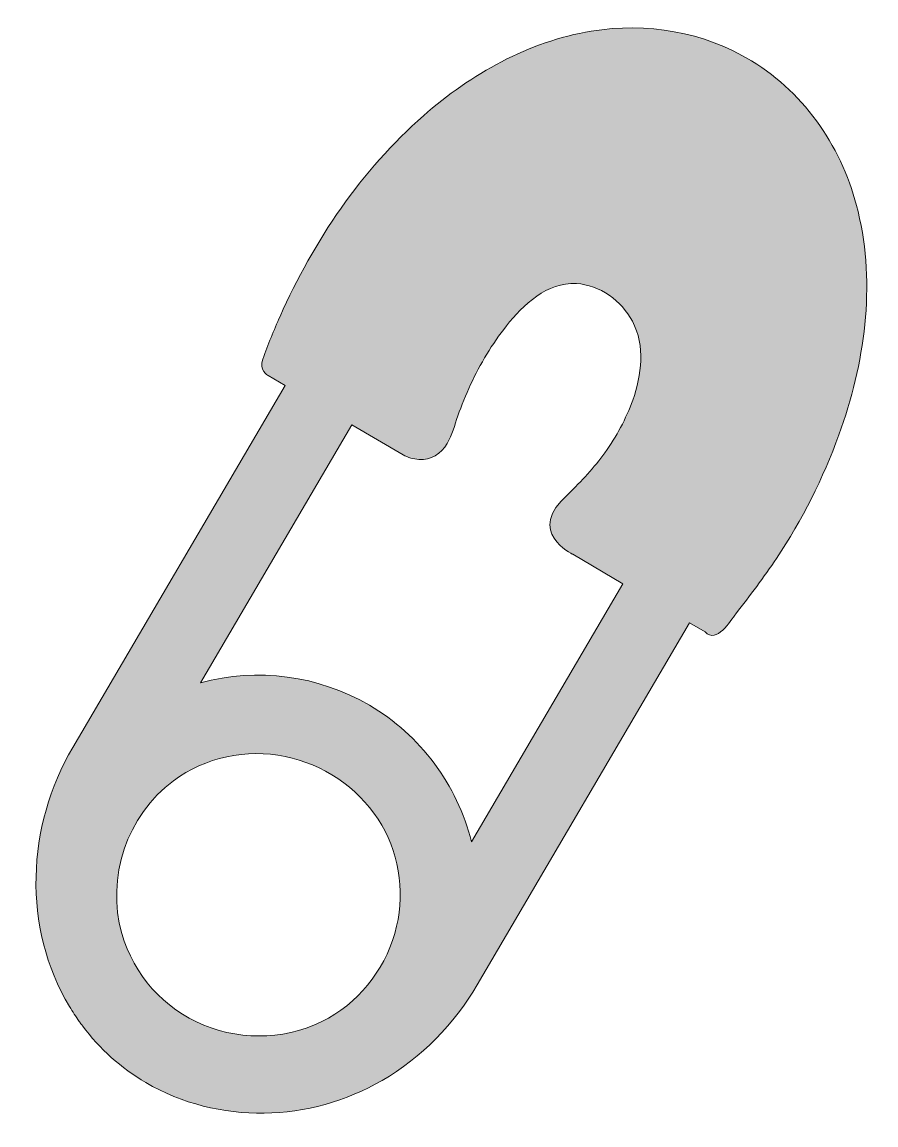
# Model space of a CAD drawing. Header units: inches. Extents: x -1 to 79, y -1 to 102.
import ezdxf

# ---------------------------------------------------------------- set-up
doc = ezdxf.new("R2010")
doc.units = ezdxf.units.IN
doc.header["$MEASUREMENT"] = 0
doc.layers.add('Layer 1', color=7, linetype='Continuous')

msp = doc.modelspace()

# ---------------------------------------------------------------- hatches: boundary and pattern name
at = {"layer": 'Layer 1', "true_color": 0x8fd3d1}
h = msp.add_hatch(color=133, dxfattribs=at)
h.dxf.hatch_style = 2
edge = h.paths.add_edge_path()
edge.add_spline(control_points=[(4.1, 8.51), (4.16, 8.41), (4.23, 8.32), (4.31, 8.22), (4.31, 8.22), (4.35, 8.17), (4.35, 8.17), (5.97, 6.01), (7.96, 4.22), (10.28, 2.86), (17.05, -1.11), (25.68, -0.86), (32.4, 3.06), (36.09, 5.21), (39.16, 8.33), (41.31, 12), (41.31, 12), (61.18, 45.88), (61.18, 45.88), (61.18, 45.88), (62.63, 45.03), (62.63, 45.03), (63.73, 43.9), (64.97, 46.04), (65.52, 46.74), (66.83, 48.43), (68.13, 50.14), (69.32, 51.92), (71.72, 55.51), (73.69, 59.42), (75.16, 63.48), (77.56, 70.1), (78.63, 77.46), (76.95, 84.39), (75.55, 90.18), (72.12, 95.35), (66.99, 98.47), (62.5, 101.2), (57.16, 102.11), (51.98, 101.26), (46.1, 100.29), (40.72, 97.25), (36.27, 93.35), (30.45, 88.25), (25.99, 81.61), (22.85, 74.57), (22.26, 73.26), (21.72, 71.93), (21.24, 70.57), (20.8, 69.56), (21.72, 69.03), (21.72, 69.03), (21.72, 69.03), (23.31, 68.09), (23.31, 68.09), (23.31, 68.09), (3.44, 34.22), (3.44, 34.22), (-0.88, 26.86), (-1.3, 17.37), (3.14, 9.97), (3.43, 9.5), (3.73, 9.04), (4.04, 8.59), (4.04, 8.59), (4.1, 8.51), (4.1, 8.51)], knot_values=[0, 0, 0, 0, 1, 1, 1, 2, 2, 2, 3, 3, 3, 4, 4, 4, 5, 5, 5, 6, 6, 6, 7, 7, 7, 8, 8, 8, 9, 9, 9, 10, 10, 10, 11, 11, 11, 12, 12, 12, 13, 13, 13, 14, 14, 14, 15, 15, 15, 16, 16, 16, 17, 17, 17, 18, 18, 18, 19, 19, 19, 20, 20, 20, 21, 21, 21, 22, 22, 22, 22], degree=3, periodic=1)
edge = h.paths.add_edge_path()
edge.add_spline(control_points=[(34.36, 61.61), (34.81, 61.36), (35.33, 61.21), (35.85, 61.17), (36.98, 61.09), (37.92, 61.71), (38.49, 62.67), (38.96, 63.46), (39.18, 64.38), (39.49, 65.25), (39.85, 66.24), (40.24, 67.22), (40.68, 68.18), (41.58, 70.12), (42.7, 71.99), (44.03, 73.67), (45.61, 75.66), (47.84, 77.79), (50.58, 77.64), (52.76, 77.53), (54.84, 76.01), (55.83, 74.11), (57.04, 71.81), (56.7, 69.08), (55.86, 66.73), (55.23, 64.99), (54.34, 63.31), (53.26, 61.81), (52.25, 60.4), (51.04, 59.16), (49.82, 57.93), (45.75, 54.41), (50.24, 52.3), (50.24, 52.3), (50.24, 52.3), (54.92, 49.55), (54.92, 49.55), (54.92, 49.55), (40.76, 25.4), (40.76, 25.4), (39.43, 30.74), (35.96, 35.39), (31.22, 38.17), (31.22, 38.17), (31.21, 38.17), (31.21, 38.17), (26.47, 40.96), (20.71, 41.72), (15.41, 40.27), (15.41, 40.27), (29.57, 64.42), (29.57, 64.42), (29.57, 64.42), (34.36, 61.61), (34.36, 61.61)], knot_values=[0, 0, 0, 0, 1, 1, 1, 2, 2, 2, 3, 3, 3, 4, 4, 4, 5, 5, 5, 6, 6, 6, 7, 7, 7, 8, 8, 8, 9, 9, 9, 10, 10, 10, 11, 11, 11, 12, 12, 12, 13, 13, 13, 14, 14, 14, 15, 15, 15, 16, 16, 16, 17, 17, 17, 18, 18, 18, 18], degree=3, periodic=1)
edge = h.paths.add_edge_path()
edge.add_spline(control_points=[(23.32, 33.38), (26.84, 32.66), (30.06, 30.53), (32.02, 27.52), (33.94, 24.58), (34.55, 20.9), (33.76, 17.49), (32.92, 13.89), (30.6, 10.71), (27.37, 8.89), (23.83, 6.9), (19.45, 6.7), (15.7, 8.24), (11.99, 9.76), (9.14, 12.94), (8.04, 16.8), (6.55, 22.03), (8.51, 27.85), (12.87, 31.11), (15.85, 33.32), (19.7, 34.12), (23.32, 33.38)], knot_values=[0, 0, 0, 0, 1, 1, 1, 2, 2, 2, 3, 3, 3, 4, 4, 4, 5, 5, 5, 6, 6, 6, 7, 7, 7, 7], degree=3, periodic=1)

# ---------------------------------------------------------------- linework, layer by layer
at = {"layer": 'Layer 1', "lineweight": 0}
for points, knots in [([(4.1, 8.51), (4.16, 8.41), (4.23, 8.32), (4.31, 8.22), (4.31, 8.22), (4.35, 8.17), (4.35, 8.17), (5.97, 6.01), (7.96, 4.22), (10.28, 2.86), (17.05, -1.11), (25.68, -0.86), (32.4, 3.06), (36.09, 5.21), (39.16, 8.33), (41.31, 12), (41.31, 12), (61.18, 45.88), (61.18, 45.88), (61.18, 45.88), (62.63, 45.03), (62.63, 45.03), (63.73, 43.9), (64.97, 46.04), (65.52, 46.74), (66.83, 48.43), (68.13, 50.14), (69.32, 51.92), (71.72, 55.51), (73.69, 59.42), (75.16, 63.48), (77.56, 70.1), (78.63, 77.46), (76.95, 84.39), (75.55, 90.18), (72.12, 95.35), (66.99, 98.47), (62.5, 101.2), (57.16, 102.11), (51.98, 101.26), (46.1, 100.29), (40.72, 97.25), (36.27, 93.35), (30.45, 88.25), (25.99, 81.61), (22.85, 74.57), (22.26, 73.26), (21.72, 71.93), (21.24, 70.57), (20.8, 69.56), (21.72, 69.03), (21.72, 69.03), (21.72, 69.03), (23.31, 68.09), (23.31, 68.09), (23.31, 68.09), (3.44, 34.22), (3.44, 34.22), (-0.88, 26.86), (-1.3, 17.37), (3.14, 9.97), (3.43, 9.5), (3.73, 9.04), (4.04, 8.59), (4.04, 8.59), (4.1, 8.51), (4.1, 8.51)], [0, 0, 0, 0, 1, 1, 1, 2, 2, 2, 3, 3, 3, 4, 4, 4, 5, 5, 5, 6, 6, 6, 7, 7, 7, 8, 8, 8, 9, 9, 9, 10, 10, 10, 11, 11, 11, 12, 12, 12, 13, 13, 13, 14, 14, 14, 15, 15, 15, 16, 16, 16, 17, 17, 17, 18, 18, 18, 19, 19, 19, 20, 20, 20, 21, 21, 21, 22, 22, 22, 22]), ([(34.36, 61.61), (34.81, 61.36), (35.33, 61.21), (35.85, 61.17), (36.98, 61.09), (37.92, 61.71), (38.49, 62.67), (38.96, 63.46), (39.18, 64.38), (39.49, 65.25), (39.85, 66.24), (40.24, 67.22), (40.68, 68.18), (41.58, 70.12), (42.7, 71.99), (44.03, 73.67), (45.61, 75.66), (47.84, 77.79), (50.58, 77.64), (52.76, 77.53), (54.84, 76.01), (55.83, 74.11), (57.04, 71.81), (56.7, 69.08), (55.86, 66.73), (55.23, 64.99), (54.34, 63.31), (53.26, 61.81), (52.25, 60.4), (51.04, 59.16), (49.82, 57.93), (45.75, 54.41), (50.24, 52.3), (50.24, 52.3), (50.24, 52.3), (54.92, 49.55), (54.92, 49.55), (54.92, 49.55), (40.76, 25.4), (40.76, 25.4), (39.43, 30.74), (35.96, 35.39), (31.22, 38.17), (31.22, 38.17), (31.21, 38.17), (31.21, 38.17), (26.47, 40.96), (20.71, 41.72), (15.41, 40.27), (15.41, 40.27), (29.57, 64.42), (29.57, 64.42), (29.57, 64.42), (34.36, 61.61), (34.36, 61.61)], [0, 0, 0, 0, 1, 1, 1, 2, 2, 2, 3, 3, 3, 4, 4, 4, 5, 5, 5, 6, 6, 6, 7, 7, 7, 8, 8, 8, 9, 9, 9, 10, 10, 10, 11, 11, 11, 12, 12, 12, 13, 13, 13, 14, 14, 14, 15, 15, 15, 16, 16, 16, 17, 17, 17, 18, 18, 18, 18]), ([(23.32, 33.38), (26.84, 32.66), (30.06, 30.53), (32.02, 27.52), (33.94, 24.58), (34.55, 20.9), (33.76, 17.49), (32.92, 13.89), (30.6, 10.71), (27.37, 8.89), (23.83, 6.9), (19.45, 6.7), (15.7, 8.24), (11.99, 9.76), (9.14, 12.94), (8.04, 16.8), (6.55, 22.03), (8.51, 27.85), (12.87, 31.11), (15.85, 33.32), (19.7, 34.12), (23.32, 33.38)], [0, 0, 0, 0, 1, 1, 1, 2, 2, 2, 3, 3, 3, 4, 4, 4, 5, 5, 5, 6, 6, 6, 7, 7, 7, 7])]:
    msp.add_open_spline(points, degree=3, knots=knots, dxfattribs=at)

doc.saveas('drawing.dxf')
